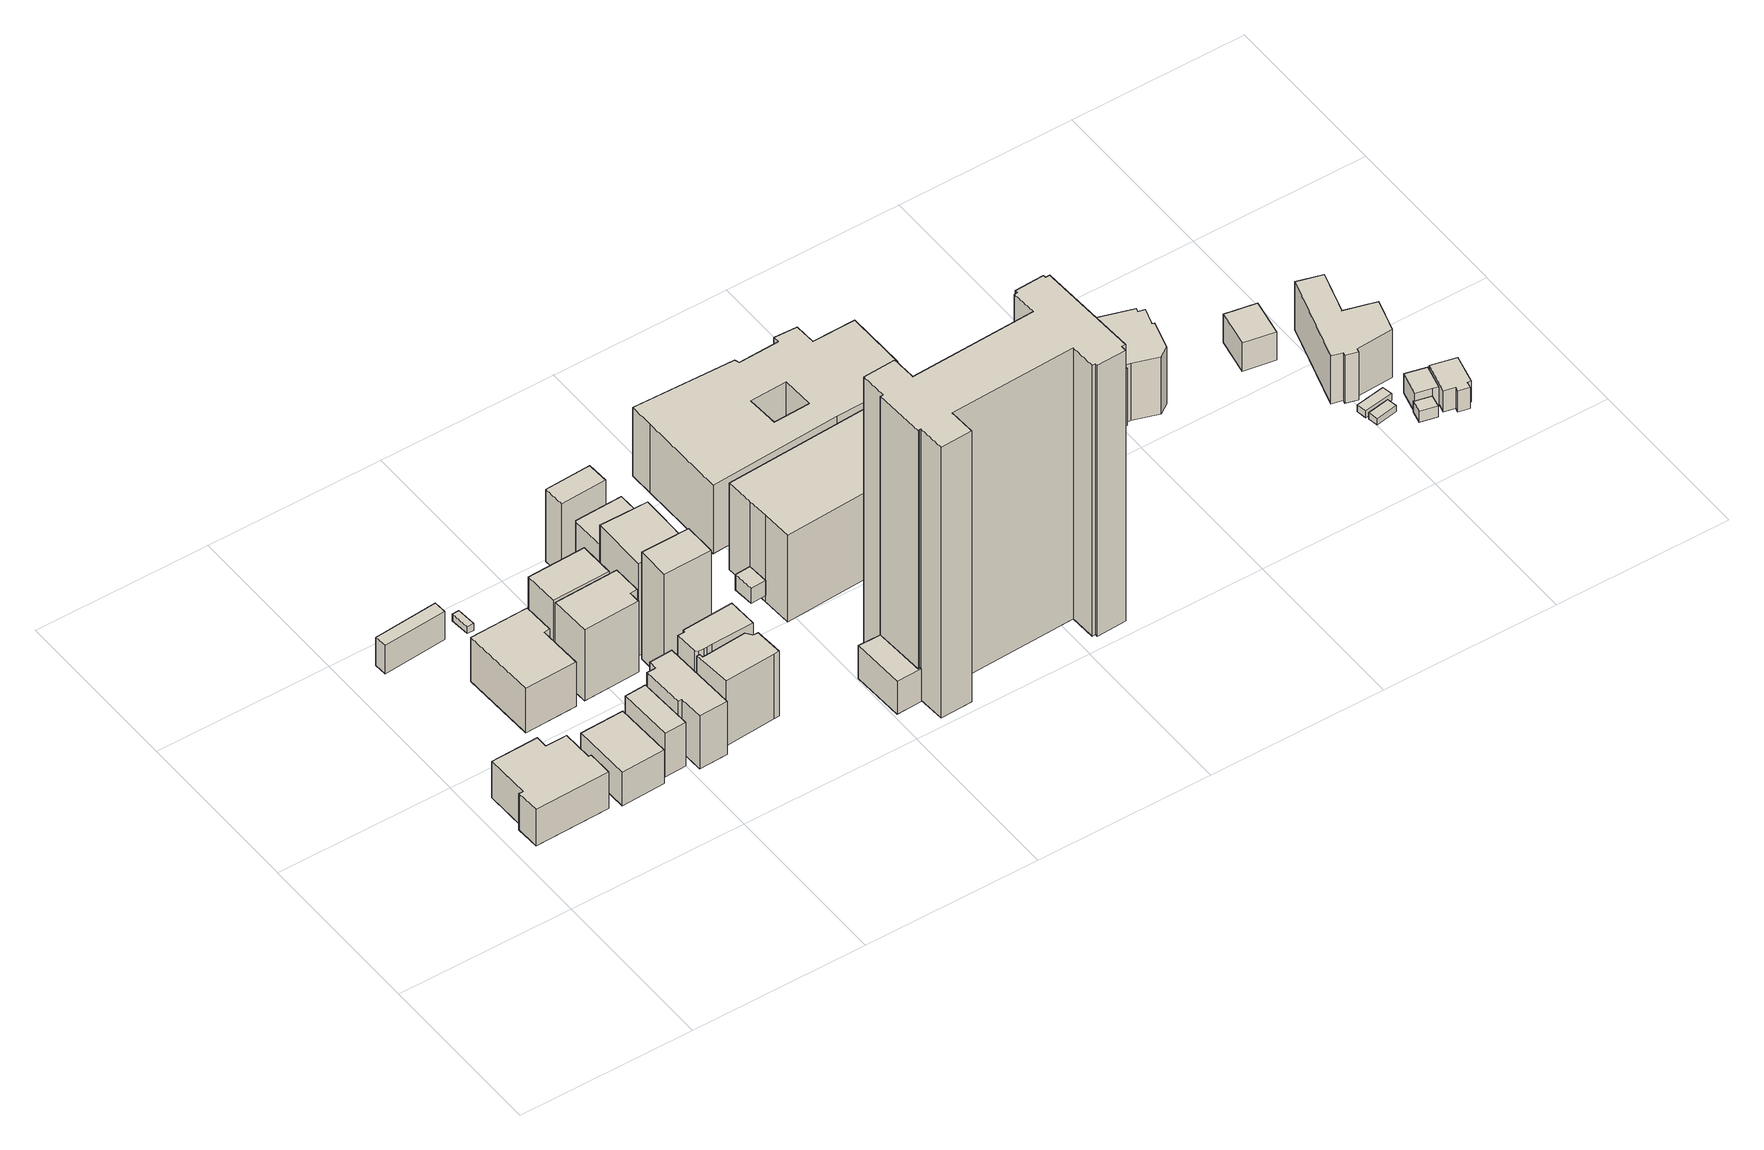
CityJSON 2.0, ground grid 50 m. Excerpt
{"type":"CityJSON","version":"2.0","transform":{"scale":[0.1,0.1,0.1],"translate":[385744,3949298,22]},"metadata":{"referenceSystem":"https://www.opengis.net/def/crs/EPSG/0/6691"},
"CityObjects":{
"building1":{"type":"Building","attributes":{"延べ面積換算係数":"1.00","大字・町コード":"35","13+区市町村コード+大字・町コード+町・丁目コード":"13101035000","地区計画":"紀尾井町地区","class":"3002","usage":"412","measuredHeight":21.4,"storeysAboveGround":5,"storeysBelowGround":0,"RiverFloodingRiskAttribute.description":"10","RiverFloodingRiskAttribute.rank":"1","RiverFloodingRiskAttribute.depth":0.15,"RiverFloodingRiskAttribute.adminType":"2","RiverFloodingRiskAttribute.scale":"2","BuildingDetailAttribute.buildingRoofEdgeArea":300.57,"BuildingDetailAttribute.fireproofStructureType":"1001","BuildingDetailAttribute.urbanPlanType":"21","BuildingDetailAttribute.areaClassificationType":"22","BuildingDetailAttribute.districtsAndZonesType":"6","BuildingDetailAttribute.landUseType":"211","BuildingDetailAttribute.detailedUsage":"1320","BuildingDetailAttribute.specifiedBuildingCoverageRate":60,"BuildingDetailAttribute.specifiedFloorAreaRate":400,"BuildingDetailAttribute.surveyYear":2021,"BuildingIDAttribute.prefecture":"13","BuildingIDAttribute.city":"13101"},"address":[{"country":"日本","locality":"東京都千代田区紀尾井町"}],"geometry":[{"type":"Solid","lod":"1","boundaries":[[[[0,1,2,3,4,5,6,7,8,9]],[[8,10,11,9]],[[7,12,10,8]],[[6,13,12,7]],[[5,14,13,6]],[[4,15,14,5]],[[3,16,15,4]],[[2,17,16,3]],[[1,18,17,2]],[[0,19,18,1]],[[9,11,19,0]],[[10,12,13,14,15,16,17,18,19,11]]]]}]},
"building2":{"type":"Building","attributes":{"延べ面積換算係数":"1.00","大字・町コード":"35","13+区市町村コード+大字・町コード+町・丁目コード":"13101035000","地区計画":"紀尾井町地区","class":"3002","usage":"401","measuredHeight":15.4,"storeysAboveGround":3,"storeysBelowGround":0,"RiverFloodingRiskAttribute.description":"10","RiverFloodingRiskAttribute.rank":"1","RiverFloodingRiskAttribute.depth":0.04,"RiverFloodingRiskAttribute.adminType":"2","RiverFloodingRiskAttribute.scale":"2","BuildingDetailAttribute.buildingRoofEdgeArea":207.05,"BuildingDetailAttribute.fireproofStructureType":"1001","BuildingDetailAttribute.urbanPlanType":"21","BuildingDetailAttribute.areaClassificationType":"22","BuildingDetailAttribute.districtsAndZonesType":"6","BuildingDetailAttribute.landUseType":"212","BuildingDetailAttribute.detailedUsage":"1210","BuildingDetailAttribute.specifiedBuildingCoverageRate":60,"BuildingDetailAttribute.specifiedFloorAreaRate":400,"BuildingDetailAttribute.surveyYear":2021,"BuildingIDAttribute.prefecture":"13","BuildingIDAttribute.city":"13101"},"address":[{"country":"日本","locality":"東京都千代田区紀尾井町"}],"geometry":[{"type":"Solid","lod":"1","boundaries":[[[[20,21,22,23]],[[22,24,25,23]],[[21,26,24,22]],[[20,27,26,21]],[[23,25,27,20]],[[24,26,27,25]]]]}]},
"building3":{"type":"Building","attributes":{"延べ面積換算係数":"1.00","大字・町コード":"35","13+区市町村コード+大字・町コード+町・丁目コード":"13101035000","地区計画":"紀尾井町地区","class":"3003","usage":"422","measuredHeight":13,"storeysAboveGround":5,"storeysBelowGround":0,"RiverFloodingRiskAttribute.description":"10","RiverFloodingRiskAttribute.rank":"1","RiverFloodingRiskAttribute.depth":0.07,"RiverFloodingRiskAttribute.adminType":"2","RiverFloodingRiskAttribute.scale":"2","BuildingDetailAttribute.buildingRoofEdgeArea":558.09,"BuildingDetailAttribute.fireproofStructureType":"1001","BuildingDetailAttribute.urbanPlanType":"21","BuildingDetailAttribute.areaClassificationType":"22","BuildingDetailAttribute.districtsAndZonesType":"6","BuildingDetailAttribute.landUseType":"214","BuildingDetailAttribute.detailedUsage":"1121","BuildingDetailAttribute.specifiedBuildingCoverageRate":60,"BuildingDetailAttribute.specifiedFloorAreaRate":400,"BuildingDetailAttribute.surveyYear":2021,"BuildingIDAttribute.prefecture":"13","BuildingIDAttribute.city":"13101"},"address":[{"country":"日本","locality":"東京都千代田区紀尾井町"}],"geometry":[{"type":"Solid","lod":"1","boundaries":[[[[28,29,30,31]],[[30,32,33,31]],[[29,34,32,30]],[[28,35,34,29]],[[31,33,35,28]],[[32,34,35,33]]]]}]},
"building4":{"type":"Building","attributes":{"延べ面積換算係数":"1.00","大字・町コード":"35","13+区市町村コード+大字・町コード+町・丁目コード":"13101035000","地区計画":"紀尾井町地区","class":"3002","usage":"401","measuredHeight":21.9,"storeysAboveGround":4,"storeysBelowGround":0,"RiverFloodingRiskAttribute.description":"10","RiverFloodingRiskAttribute.rank":"1","RiverFloodingRiskAttribute.depth":0.07,"RiverFloodingRiskAttribute.adminType":"2","RiverFloodingRiskAttribute.scale":"2","BuildingDetailAttribute.buildingRoofEdgeArea":338.16,"BuildingDetailAttribute.fireproofStructureType":"1001","BuildingDetailAttribute.urbanPlanType":"21","BuildingDetailAttribute.areaClassificationType":"22","BuildingDetailAttribute.districtsAndZonesType":"6","BuildingDetailAttribute.landUseType":"212","BuildingDetailAttribute.detailedUsage":"1210","BuildingDetailAttribute.specifiedBuildingCoverageRate":60,"BuildingDetailAttribute.specifiedFloorAreaRate":400,"BuildingDetailAttribute.surveyYear":2021,"BuildingIDAttribute.prefecture":"13","BuildingIDAttribute.city":"13101"},"address":[{"country":"日本","locality":"東京都千代田区紀尾井町"}],"geometry":[{"type":"Solid","lod":"1","boundaries":[[[[36,37,38,39,40,41]],[[40,42,43,41]],[[39,44,42,40]],[[38,45,44,39]],[[37,46,45,38]],[[36,47,46,37]],[[41,43,47,36]],[[42,44,45,46,47,43]]]]}]},
"building5":{"type":"Building","attributes":{"延べ面積換算係数":"1.00","大字・町コード":"35","13+区市町村コード+大字・町コード+町・丁目コード":"13101035000","地区計画":"紀尾井町地区","class":"3002","usage":"413","measuredHeight":18.5,"storeysAboveGround":4,"storeysBelowGround":0,"RiverFloodingRiskAttribute.description":"10","RiverFloodingRiskAttribute.rank":"1","RiverFloodingRiskAttribute.depth":0.04,"RiverFloodingRiskAttribute.adminType":"2","RiverFloodingRiskAttribute.scale":"2","BuildingDetailAttribute.buildingRoofEdgeArea":97.95,"BuildingDetailAttribute.fireproofStructureType":"1001","BuildingDetailAttribute.urbanPlanType":"21","BuildingDetailAttribute.areaClassificationType":"22","BuildingDetailAttribute.districtsAndZonesType":"6","BuildingDetailAttribute.landUseType":"211","BuildingDetailAttribute.detailedUsage":"1230","BuildingDetailAttribute.specifiedBuildingCoverageRate":60,"BuildingDetailAttribute.specifiedFloorAreaRate":400,"BuildingDetailAttribute.surveyYear":2021,"BuildingIDAttribute.prefecture":"13","BuildingIDAttribute.city":"13101"},"address":[{"country":"日本","locality":"東京都千代田区紀尾井町"}],"geometry":[{"type":"Solid","lod":"1","boundaries":[[[[48,49,50,51]],[[50,52,53,51]],[[49,54,52,50]],[[48,55,54,49]],[[51,53,55,48]],[[52,54,55,53]]]]}]},
"building6":{"type":"Building","attributes":{"地区計画":"紀尾井町地区","class":"3003","usage":"461","measuredHeight":2.4,"storeysAboveGround":9999,"storeysBelowGround":9999,"RiverFloodingRiskAttribute.description":"10","RiverFloodingRiskAttribute.rank":"1","RiverFloodingRiskAttribute.depth":0.09,"RiverFloodingRiskAttribute.adminType":"2","RiverFloodingRiskAttribute.scale":"2","BuildingDetailAttribute.buildingRoofEdgeArea":-9999,"BuildingDetailAttribute.fireproofStructureType":"1011","BuildingDetailAttribute.urbanPlanType":"21","BuildingDetailAttribute.areaClassificationType":"22","BuildingDetailAttribute.districtsAndZonesType":"6","BuildingDetailAttribute.landUseType":"214","BuildingDetailAttribute.detailedUsage":"0","BuildingDetailAttribute.specifiedBuildingCoverageRate":60,"BuildingDetailAttribute.specifiedFloorAreaRate":400,"BuildingDetailAttribute.surveyYear":"0001","BuildingIDAttribute.prefecture":"13","BuildingIDAttribute.city":"13101"},"geometry":[{"type":"Solid","lod":"1","boundaries":[[[[56,57,58,59]],[[58,60,61,59]],[[57,62,60,58]],[[56,63,62,57]],[[59,61,63,56]],[[60,62,63,61]]]]}]},
"building7":{"type":"Building","attributes":{"延べ面積換算係数":"1.00","大字・町コード":"35","13+区市町村コード+大字・町コード+町・丁目コード":"13101035000","地区計画":"紀尾井町地区","class":"3002","usage":"401","measuredHeight":24.9,"storeysAboveGround":5,"storeysBelowGround":0,"RiverFloodingRiskAttribute.description":"10","RiverFloodingRiskAttribute.rank":"1","RiverFloodingRiskAttribute.depth":0.04,"RiverFloodingRiskAttribute.adminType":"2","RiverFloodingRiskAttribute.scale":"2","BuildingDetailAttribute.buildingRoofEdgeArea":186.68,"BuildingDetailAttribute.fireproofStructureType":"1001","BuildingDetailAttribute.urbanPlanType":"21","BuildingDetailAttribute.areaClassificationType":"22","BuildingDetailAttribute.districtsAndZonesType":"10","BuildingDetailAttribute.landUseType":"212","BuildingDetailAttribute.detailedUsage":"1210","BuildingDetailAttribute.specifiedBuildingCoverageRate":80,"BuildingDetailAttribute.specifiedFloorAreaRate":600,"BuildingDetailAttribute.surveyYear":2021,"BuildingIDAttribute.prefecture":"13","BuildingIDAttribute.city":"13101"},"address":[{"country":"日本","locality":"東京都千代田区紀尾井町"}],"geometry":[{"type":"Solid","lod":"1","boundaries":[[[[64,65,66,67,68,69,70,71]],[[70,72,73,71]],[[69,74,72,70]],[[68,75,74,69]],[[67,76,75,68]],[[66,77,76,67]],[[65,78,77,66]],[[64,79,78,65]],[[71,73,79,64]],[[72,74,75,76,77,78,79,73]]]]}]},
"building8":{"type":"Building","attributes":{"延べ面積換算係数":"1.00","大字・町コード":"35","13+区市町村コード+大字・町コード+町・丁目コード":"13101035000","地区計画":"紀尾井町地区","class":"3002","usage":"401","measuredHeight":32.1,"storeysAboveGround":6,"storeysBelowGround":0,"RiverFloodingRiskAttribute.description":"10","RiverFloodingRiskAttribute.rank":"1","RiverFloodingRiskAttribute.depth":0.03,"RiverFloodingRiskAttribute.adminType":"2","RiverFloodingRiskAttribute.scale":"2","BuildingDetailAttribute.buildingRoofEdgeArea":204.7,"BuildingDetailAttribute.fireproofStructureType":"1001","BuildingDetailAttribute.urbanPlanType":"21","BuildingDetailAttribute.areaClassificationType":"22","BuildingDetailAttribute.districtsAndZonesType":"10","BuildingDetailAttribute.landUseType":"212","BuildingDetailAttribute.detailedUsage":"1210","BuildingDetailAttribute.specifiedBuildingCoverageRate":80,"BuildingDetailAttribute.specifiedFloorAreaRate":600,"BuildingDetailAttribute.surveyYear":2021,"BuildingIDAttribute.prefecture":"13","BuildingIDAttribute.city":"13101"},"address":[{"country":"日本","locality":"東京都千代田区紀尾井町"}],"geometry":[{"type":"Solid","lod":"1","boundaries":[[[[80,81,82,83,84,85]],[[84,86,87,85]],[[83,88,86,84]],[[82,89,88,83]],[[81,90,89,82]],[[80,91,90,81]],[[85,87,91,80]],[[86,88,89,90,91,87]]]]}]},
"building9":{"type":"Building","attributes":{"延べ面積換算係数":"1.00","大字・町コード":"35","13+区市町村コード+大字・町コード+町・丁目コード":"13101035000","地区計画":"紀尾井町地区","class":"3002","usage":"401","measuredHeight":26.5,"storeysAboveGround":6,"storeysBelowGround":0,"RiverFloodingRiskAttribute.description":"10","RiverFloodingRiskAttribute.rank":"1","RiverFloodingRiskAttribute.depth":0.03,"RiverFloodingRiskAttribute.adminType":"2","RiverFloodingRiskAttribute.scale":"2","BuildingDetailAttribute.buildingRoofEdgeArea":163.9,"BuildingDetailAttribute.fireproofStructureType":"1001","BuildingDetailAttribute.urbanPlanType":"21","BuildingDetailAttribute.areaClassificationType":"22","BuildingDetailAttribute.districtsAndZonesType":"10","BuildingDetailAttribute.landUseType":"212","BuildingDetailAttribute.detailedUsage":"1210","BuildingDetailAttribute.specifiedBuildingCoverageRate":80,"BuildingDetailAttribute.specifiedFloorAreaRate":600,"BuildingDetailAttribute.surveyYear":2021,"BuildingIDAttribute.prefecture":"13","BuildingIDAttribute.city":"13101"},"address":[{"country":"日本","locality":"東京都千代田区紀尾井町"}],"geometry":[{"type":"Solid","lod":"1","boundaries":[[[[92,93,94,95]],[[94,96,97,95]],[[93,98,96,94]],[[92,99,98,93]],[[95,97,99,92]],[[96,98,99,97]]]]}]},
"building10":{"type":"Building","attributes":{"延べ面積換算係数":"1.00","大字・町コード":"35","13+区市町村コード+大字・町コード+町・丁目コード":"13101035000","地区計画":"紀尾井町地区","class":"3002","usage":"401","measuredHeight":32.3,"storeysAboveGround":7,"storeysBelowGround":1,"RiverFloodingRiskAttribute.description":"10","RiverFloodingRiskAttribute.rank":"1","RiverFloodingRiskAttribute.depth":0.07,"RiverFloodingRiskAttribute.adminType":"2","RiverFloodingRiskAttribute.scale":"2","BuildingDetailAttribute.buildingRoofEdgeArea":158.15,"BuildingDetailAttribute.fireproofStructureType":"1001","BuildingDetailAttribute.urbanPlanType":"21","BuildingDetailAttribute.areaClassificationType":"22","BuildingDetailAttribute.districtsAndZonesType":"10","BuildingDetailAttribute.landUseType":"212","BuildingDetailAttribute.detailedUsage":"1210","BuildingDetailAttribute.specifiedBuildingCoverageRate":80,"BuildingDetailAttribute.specifiedFloorAreaRate":600,"BuildingDetailAttribute.surveyYear":2021,"BuildingIDAttribute.prefecture":"13","BuildingIDAttribute.city":"13101"},"address":[{"country":"日本","locality":"東京都千代田区紀尾井町"}],"geometry":[{"type":"Solid","lod":"1","boundaries":[[[[100,101,102,103,104,105,106,107,108]],[[107,109,110,108]],[[106,111,109,107]],[[105,112,111,106]],[[104,113,112,105]],[[103,114,113,104]],[[102,115,114,103]],[[101,116,115,102]],[[100,117,116,101]],[[108,110,117,100]],[[109,111,112,113,114,115,116,117,110]]]]}]},
"building11":{"type":"Building","attributes":{"延べ面積換算係数":"1.00","大字・町コード":"35","13+区市町村コード+大字・町コード+町・丁目コード":"13101035000","地区計画":"紀尾井町地区","class":"3002","usage":"401","measuredHeight":32.2,"storeysAboveGround":7,"storeysBelowGround":1,"RiverFloodingRiskAttribute.description":"10","RiverFloodingRiskAttribute.rank":"1","RiverFloodingRiskAttribute.depth":0.07,"RiverFloodingRiskAttribute.adminType":"2","RiverFloodingRiskAttribute.scale":"2","BuildingDetailAttribute.buildingRoofEdgeArea":135.68,"BuildingDetailAttribute.fireproofStructureType":"1001","BuildingDetailAttribute.urbanPlanType":"21","BuildingDetailAttribute.areaClassificationType":"22","BuildingDetailAttribute.districtsAndZonesType":"10","BuildingDetailAttribute.landUseType":"212","BuildingDetailAttribute.detailedUsage":"1210","BuildingDetailAttribute.specifiedBuildingCoverageRate":80,"BuildingDetailAttribute.specifiedFloorAreaRate":600,"BuildingDetailAttribute.surveyYear":2021,"BuildingIDAttribute.prefecture":"13","BuildingIDAttribute.city":"13101"},"address":[{"country":"日本","locality":"東京都千代田区紀尾井町"}],"geometry":[{"type":"Solid","lod":"1","boundaries":[[[[118,119,120,121,122,123,124,125,126,127]],[[126,128,129,127]],[[125,130,128,126]],[[124,131,130,125]],[[123,132,131,124]],[[122,133,132,123]],[[121,134,133,122]],[[120,135,134,121]],[[119,136,135,120]],[[118,137,136,119]],[[127,129,137,118]],[[128,130,131,132,133,134,135,136,137,129]]]]}]},
"building12":{"type":"Building","attributes":{"延べ面積換算係数":"1.00","大字・町コード":"35","13+区市町村コード+大字・町コード+町・丁目コード":"13101035000","地区計画":"紀尾井町地区","class":"3002","usage":"401","measuredHeight":38.6,"storeysAboveGround":12,"storeysBelowGround":0,"RiverFloodingRiskAttribute.description":"10","RiverFloodingRiskAttribute.rank":"1","RiverFloodingRiskAttribute.depth":0.07,"RiverFloodingRiskAttribute.adminType":"2","RiverFloodingRiskAttribute.scale":"2","BuildingDetailAttribute.buildingRoofEdgeArea":126.57,"BuildingDetailAttribute.fireproofStructureType":"1001","BuildingDetailAttribute.urbanPlanType":"21","BuildingDetailAttribute.areaClassificationType":"22","BuildingDetailAttribute.districtsAndZonesType":"10","BuildingDetailAttribute.landUseType":"212","BuildingDetailAttribute.detailedUsage":"1210","BuildingDetailAttribute.specifiedBuildingCoverageRate":80,"BuildingDetailAttribute.specifiedFloorAreaRate":600,"BuildingDetailAttribute.surveyYear":2021,"BuildingIDAttribute.prefecture":"13","BuildingIDAttribute.city":"13101"},"address":[{"country":"日本","locality":"東京都千代田区紀尾井町"}],"geometry":[{"type":"Solid","lod":"1","boundaries":[[[[138,139,140,141]],[[140,142,143,141]],[[139,144,142,140]],[[138,145,144,139]],[[141,143,145,138]],[[142,144,145,143]]]]}]},
"building13":{"type":"Building","attributes":{"延べ面積換算係数":"1.00","大字・町コード":"35","13+区市町村コード+大字・町コード+町・丁目コード":"13101035000","地区計画":"紀尾井町地区","class":"3002","usage":"401","measuredHeight":36.9,"storeysAboveGround":7,"storeysBelowGround":0,"RiverFloodingRiskAttribute.description":"10","RiverFloodingRiskAttribute.rank":"1","RiverFloodingRiskAttribute.depth":0.19,"RiverFloodingRiskAttribute.adminType":"2","RiverFloodingRiskAttribute.scale":"2","BuildingDetailAttribute.buildingRoofEdgeArea":219.58,"BuildingDetailAttribute.fireproofStructureType":"1001","BuildingDetailAttribute.urbanPlanType":"21","BuildingDetailAttribute.areaClassificationType":"22","BuildingDetailAttribute.districtsAndZonesType":"10","BuildingDetailAttribute.landUseType":"212","BuildingDetailAttribute.detailedUsage":"1210","BuildingDetailAttribute.specifiedBuildingCoverageRate":80,"BuildingDetailAttribute.specifiedFloorAreaRate":600,"BuildingDetailAttribute.surveyYear":2021,"BuildingIDAttribute.prefecture":"13","BuildingIDAttribute.city":"13101"},"address":[{"country":"日本","locality":"東京都千代田区紀尾井町"}],"geometry":[{"type":"Solid","lod":"1","boundaries":[[[[146,147,148,149]],[[148,150,151,149]],[[147,152,150,148]],[[146,153,152,147]],[[149,151,153,146]],[[150,152,153,151]]]]}]},
"building14":{"type":"Building","attributes":{"延べ面積換算係数":"1.00","大字・町コード":"35","13+区市町村コード+大字・町コード+町・丁目コード":"13101035000","地区計画":"紀尾井町地区","class":"3002","usage":"401","measuredHeight":32.5,"storeysAboveGround":8,"storeysBelowGround":0,"RiverFloodingRiskAttribute.description":"10","RiverFloodingRiskAttribute.rank":"1","RiverFloodingRiskAttribute.depth":0.03,"RiverFloodingRiskAttribute.adminType":"2","RiverFloodingRiskAttribute.scale":"2","BuildingDetailAttribute.buildingRoofEdgeArea":145.1,"BuildingDetailAttribute.fireproofStructureType":"1001","BuildingDetailAttribute.urbanPlanType":"21","BuildingDetailAttribute.areaClassificationType":"22","BuildingDetailAttribute.districtsAndZonesType":"10","BuildingDetailAttribute.landUseType":"212","BuildingDetailAttribute.detailedUsage":"1210","BuildingDetailAttribute.specifiedBuildingCoverageRate":80,"BuildingDetailAttribute.specifiedFloorAreaRate":600,"BuildingDetailAttribute.surveyYear":2021,"BuildingIDAttribute.prefecture":"13","BuildingIDAttribute.city":"13101"},"address":[{"country":"日本","locality":"東京都千代田区紀尾井町"}],"geometry":[{"type":"Solid","lod":"1","boundaries":[[[[154,155,156,157,158]],[[157,159,160,158]],[[156,161,159,157]],[[155,162,161,156]],[[154,163,162,155]],[[158,160,163,154]],[[159,161,162,163,160]]]]}]},
"building15":{"type":"Building","attributes":{"延べ面積換算係数":"1.00","大字・町コード":"35","13+区市町村コード+大字・町コード+町・丁目コード":"13101035000","地区計画":"紀尾井町地区","class":"3002","usage":"401","measuredHeight":32.2,"storeysAboveGround":7,"storeysBelowGround":0,"RiverFloodingRiskAttribute.description":"10","RiverFloodingRiskAttribute.rank":"1","RiverFloodingRiskAttribute.depth":0.06,"RiverFloodingRiskAttribute.adminType":"2","RiverFloodingRiskAttribute.scale":"2","BuildingDetailAttribute.buildingRoofEdgeArea":81.19,"BuildingDetailAttribute.fireproofStructureType":"1001","BuildingDetailAttribute.urbanPlanType":"21","BuildingDetailAttribute.areaClassificationType":"22","BuildingDetailAttribute.districtsAndZonesType":"10","BuildingDetailAttribute.landUseType":"212","BuildingDetailAttribute.detailedUsage":"1210","BuildingDetailAttribute.specifiedBuildingCoverageRate":80,"BuildingDetailAttribute.specifiedFloorAreaRate":600,"BuildingDetailAttribute.surveyYear":2021,"BuildingIDAttribute.prefecture":"13","BuildingIDAttribute.city":"13101"},"address":[{"country":"日本","locality":"東京都千代田区紀尾井町"}],"geometry":[{"type":"Solid","lod":"1","boundaries":[[[[164,165,166,167]],[[166,168,169,167]],[[165,170,168,166]],[[164,171,170,165]],[[167,169,171,164]],[[168,170,171,169]]]]}]},
"building16":{"type":"Building","attributes":{"class":"3003","usage":"461","measuredHeight":89.1,"storeysAboveGround":9999,"storeysBelowGround":9999,"RiverFloodingRiskAttribute.description":"10","RiverFloodingRiskAttribute.rank":"2","RiverFloodingRiskAttribute.depth":2.68,"RiverFloodingRiskAttribute.adminType":"2","RiverFloodingRiskAttribute.scale":"2","BuildingDetailAttribute.buildingRoofEdgeArea":-9999,"BuildingDetailAttribute.fireproofStructureType":"1011","BuildingDetailAttribute.urbanPlanType":"21","BuildingDetailAttribute.areaClassificationType":"22","BuildingDetailAttribute.districtsAndZonesType":"10","BuildingDetailAttribute.landUseType":"212","BuildingDetailAttribute.detailedUsage":"0","BuildingDetailAttribute.specifiedBuildingCoverageRate":80,"BuildingDetailAttribute.specifiedFloorAreaRate":600,"BuildingDetailAttribute.surveyYear":"0001","BuildingIDAttribute.prefecture":"13","BuildingIDAttribute.city":"13101"},"geometry":[{"type":"Solid","lod":"1","boundaries":[[[[172,173,174,175,176,177]],[[176,178,179,177]],[[175,180,178,176]],[[174,181,180,175]],[[173,182,181,174]],[[172,183,182,173]],[[177,179,183,172]],[[178,180,181,182,183,179]]]]}]},
"building17":{"type":"Building","attributes":{"class":"3003","usage":"461","measuredHeight":5.2,"storeysAboveGround":9999,"storeysBelowGround":9999,"RiverFloodingRiskAttribute.description":"10","RiverFloodingRiskAttribute.rank":"1","RiverFloodingRiskAttribute.depth":0.18,"RiverFloodingRiskAttribute.adminType":"2","RiverFloodingRiskAttribute.scale":"2","BuildingDetailAttribute.buildingRoofEdgeArea":-9999,"BuildingDetailAttribute.fireproofStructureType":"1011","BuildingDetailAttribute.urbanPlanType":"21","BuildingDetailAttribute.areaClassificationType":"22","BuildingDetailAttribute.districtsAndZonesType":"10","BuildingDetailAttribute.landUseType":"212","BuildingDetailAttribute.detailedUsage":"0","BuildingDetailAttribute.specifiedBuildingCoverageRate":80,"BuildingDetailAttribute.specifiedFloorAreaRate":600,"BuildingDetailAttribute.surveyYear":"0001","BuildingIDAttribute.prefecture":"13","BuildingIDAttribute.city":"13101"},"geometry":[{"type":"Solid","lod":"1","boundaries":[[[[184,185,186,187]],[[186,188,189,187]],[[185,190,188,186]],[[184,191,190,185]],[[187,189,191,184]],[[188,190,191,189]]]]}]},
"building18":{"type":"Building","attributes":{"延べ面積換算係数":"1.00","大字・町コード":"53","町・丁目コード":"2","13+区市町村コード+大字・町コード+町・丁目コード":"13101053002","class":"3002","usage":"401","measuredHeight":39.6,"storeysAboveGround":7,"storeysBelowGround":3,"RiverFloodingRiskAttribute.description":"10","RiverFloodingRiskAttribute.rank":"1","RiverFloodingRiskAttribute.depth":0.05,"RiverFloodingRiskAttribute.adminType":"2","RiverFloodingRiskAttribute.scale":"2","BuildingDetailAttribute.buildingRoofEdgeArea":1044.06,"BuildingDetailAttribute.fireproofStructureType":"1001","BuildingDetailAttribute.urbanPlanType":"21","BuildingDetailAttribute.areaClassificationType":"22","BuildingDetailAttribute.districtsAndZonesType":"10","BuildingDetailAttribute.landUseType":"212","BuildingDetailAttribute.detailedUsage":"1210","BuildingDetailAttribute.specifiedBuildingCoverageRate":80,"BuildingDetailAttribute.specifiedFloorAreaRate":600,"BuildingDetailAttribute.surveyYear":2021,"BuildingIDAttribute.prefecture":"13","BuildingIDAttribute.city":"13101"},"address":[{"country":"日本","locality":"東京都千代田区平河町二丁目"}],"geometry":[{"type":"Solid","lod":"1","boundaries":[[[[192,193,194,195,196,197,198,199,200,201]],[[200,202,203,201]],[[199,204,202,200]],[[198,205,204,199]],[[197,206,205,198]],[[196,207,206,197]],[[195,208,207,196]],[[194,209,208,195]],[[193,210,209,194]],[[192,211,210,193]],[[201,203,211,192]],[[202,204,205,206,207,208,209,210,211,203]]]]}]},
"building19":{"type":"Building","attributes":{"延べ面積換算係数":"0.40","大字・町コード":"53","町・丁目コード":"2","13+区市町村コード+大字・町コード+町・丁目コード":"13101053002","class":"3002","usage":"401","measuredHeight":90.5,"storeysAboveGround":22,"storeysBelowGround":2,"RiverFloodingRiskAttribute.description":"10","RiverFloodingRiskAttribute.rank":"1","RiverFloodingRiskAttribute.depth":0.04,"RiverFloodingRiskAttribute.adminType":"2","RiverFloodingRiskAttribute.scale":"2","BuildingDetailAttribute.buildingRoofEdgeArea":1695.21,"BuildingDetailAttribute.fireproofStructureType":"1001","BuildingDetailAttribute.urbanPlanType":"21","BuildingDetailAttribute.areaClassificationType":"22","BuildingDetailAttribute.districtsAndZonesType":"6","BuildingDetailAttribute.landUseType":"212","BuildingDetailAttribute.detailedUsage":"1210","BuildingDetailAttribute.specifiedBuildingCoverageRate":60,"BuildingDetailAttribute.specifiedFloorAreaRate":400,"BuildingDetailAttribute.surveyYear":2021,"BuildingIDAttribute.prefecture":"13","BuildingIDAttribute.city":"13101"},"address":[{"country":"日本","locality":"東京都千代田区平河町二丁目"}],"geometry":[{"type":"Solid","lod":"1","boundaries":[[[[176,175,212,213,214,215,216,217,218,219,220,221,222,223,224,225,226,227,228,229,230,231,232,233,177]],[[233,234,235,177]],[[232,236,234,233]],[[231,237,236,232]],[[230,238,237,231]],[[229,239,238,230]],[[228,240,239,229]],[[227,241,240,228]],[[226,242,241,227]],[[225,243,242,226]],[[224,244,243,225]],[[223,245,244,224]],[[222,246,245,223]],[[221,247,246,222]],[[220,248,247,221]],[[219,249,248,220]],[[218,250,249,219]],[[217,251,250,218]],[[216,252,251,217]],[[215,253,252,216]],[[214,254,253,215]],[[213,255,254,214]],[[212,256,255,213]],[[175,257,256,212]],[[176,258,257,175]],[[177,235,258,176]],[[234,236,237,238,239,240,241,242,243,244,245,246,247,248,249,250,251,252,253,254,255,256,257,258,235]]]]}]},
"building20":{"type":"Building","attributes":{"延べ面積換算係数":"0.80","大字・町コード":"53","町・丁目コード":"2","13+区市町村コード+大字・町コード+町・丁目コード":"13101053002","class":"3002","usage":"403","measuredHeight":69.3,"storeysAboveGround":15,"storeysBelowGround":3,"RiverFloodingRiskAttribute.description":"10","RiverFloodingRiskAttribute.rank":"1","RiverFloodingRiskAttribute.depth":0.17,"RiverFloodingRiskAttribute.adminType":"2","RiverFloodingRiskAttribute.scale":"2","BuildingDetailAttribute.buildingRoofEdgeArea":1362.72,"BuildingDetailAttribute.fireproofStructureType":"1001","BuildingDetailAttribute.urbanPlanType":"21","BuildingDetailAttribute.areaClassificationType":"22","BuildingDetailAttribute.districtsAndZonesType":"6","BuildingDetailAttribute.landUseType":"212","BuildingDetailAttribute.detailedUsage":"1241","BuildingDetailAttribute.specifiedBuildingCoverageRate":60,"BuildingDetailAttribute.specifiedFloorAreaRate":400,"BuildingDetailAttribute.surveyYear":2021,"BuildingIDAttribute.prefecture":"13","BuildingIDAttribute.city":"13101"},"address":[{"country":"日本","locality":"東京都千代田区平河町二丁目"}],"geometry":[{"type":"Solid","lod":"1","boundaries":[[[[259,260,261,262,263,264,265,266,267,268,269,270,271,272,273],[274,275,276,277]],[[272,278,279,273]],[[271,280,278,272]],[[270,281,280,271]],[[269,282,281,270]],[[268,283,282,269]],[[267,284,283,268]],[[266,285,284,267]],[[265,286,285,266]],[[264,287,286,265]],[[263,288,287,264]],[[262,289,288,263]],[[261,290,289,262]],[[260,291,290,261]],[[259,292,291,260]],[[273,279,292,259]],[[276,293,294,277]],[[275,295,293,276]],[[274,296,295,275]],[[277,294,296,274]],[[278,280,281,282,283,284,285,286,287,288,289,290,291,292,279],[293,295,296,294]]]]}]},
"building21":{"type":"Building","attributes":{"延べ面積換算係数":"1.00","大字・町コード":"53","町・丁目コード":"2","13+区市町村コード+大字・町コード+町・丁目コード":"13101053002","class":"3002","usage":"401","measuredHeight":25,"storeysAboveGround":5,"storeysBelowGround":0,"RiverFloodingRiskAttribute.description":"10","RiverFloodingRiskAttribute.rank":"1","RiverFloodingRiskAttribute.depth":0.25,"RiverFloodingRiskAttribute.adminType":"2","RiverFloodingRiskAttribute.scale":"2","BuildingDetailAttribute.buildingRoofEdgeArea":212.82,"BuildingDetailAttribute.fireproofStructureType":"1001","BuildingDetailAttribute.urbanPlanType":"21","BuildingDetailAttribute.areaClassificationType":"22","BuildingDetailAttribute.districtsAndZonesType":"6","BuildingDetailAttribute.landUseType":"212","BuildingDetailAttribute.detailedUsage":"1210","BuildingDetailAttribute.specifiedBuildingCoverageRate":60,"BuildingDetailAttribute.specifiedFloorAreaRate":400,"BuildingDetailAttribute.surveyYear":2021,"BuildingIDAttribute.prefecture":"13","BuildingIDAttribute.city":"13101"},"address":[{"country":"日本","locality":"東京都千代田区平河町二丁目"}],"geometry":[{"type":"Solid","lod":"1","boundaries":[[[[297,298,299,300]],[[299,301,302,300]],[[298,303,301,299]],[[297,304,303,298]],[[300,302,304,297]],[[301,303,304,302]]]]}]},
"building22":{"type":"Building","attributes":{"延べ面積換算係数":"1.00","大字・町コード":"53","町・丁目コード":"2","13+区市町村コード+大字・町コード+町・丁目コード":"13101053002","class":"3002","usage":"401","measuredHeight":27.3,"storeysAboveGround":6,"storeysBelowGround":1,"RiverFloodingRiskAttribute.description":"10","RiverFloodingRiskAttribute.rank":"1","RiverFloodingRiskAttribute.depth":0.25,"RiverFloodingRiskAttribute.adminType":"2","RiverFloodingRiskAttribute.scale":"2","BuildingDetailAttribute.buildingRoofEdgeArea":192.48,"BuildingDetailAttribute.fireproofStructureType":"1001","BuildingDetailAttribute.urbanPlanType":"21","BuildingDetailAttribute.areaClassificationType":"22","BuildingDetailAttribute.districtsAndZonesType":"6","BuildingDetailAttribute.landUseType":"212","BuildingDetailAttribute.detailedUsage":"1210","BuildingDetailAttribute.specifiedBuildingCoverageRate":60,"BuildingDetailAttribute.specifiedFloorAreaRate":400,"BuildingDetailAttribute.surveyYear":2021,"BuildingIDAttribute.prefecture":"13","BuildingIDAttribute.city":"13101"},"address":[{"country":"日本","locality":"東京都千代田区平河町二丁目"}],"geometry":[{"type":"Solid","lod":"1","boundaries":[[[[305,306,307,308]],[[307,309,310,308]],[[306,311,309,307]],[[305,312,311,306]],[[308,310,312,305]],[[309,311,312,310]]]]}]},
"building23":{"type":"Building","attributes":{"地区計画":"平河町二丁目東部地区","class":"3002","usage":"461","measuredHeight":22.4,"storeysAboveGround":9999,"storeysBelowGround":9999,"RiverFloodingRiskAttribute.description":"10","RiverFloodingRiskAttribute.rank":"1","RiverFloodingRiskAttribute.depth":0.1,"RiverFloodingRiskAttribute.adminType":"2","RiverFloodingRiskAttribute.scale":"2","BuildingDetailAttribute.buildingRoofEdgeArea":-9999,"BuildingDetailAttribute.fireproofStructureType":"1011","BuildingDetailAttribute.urbanPlanType":"21","BuildingDetailAttribute.areaClassificationType":"22","BuildingDetailAttribute.districtsAndZonesType":"6","BuildingDetailAttribute.landUseType":"224","BuildingDetailAttribute.detailedUsage":"0","BuildingDetailAttribute.specifiedBuildingCoverageRate":60,"BuildingDetailAttribute.specifiedFloorAreaRate":400,"BuildingDetailAttribute.surveyYear":"0001","BuildingIDAttribute.prefecture":"13","BuildingIDAttribute.city":"13101"},"geometry":[{"type":"Solid","lod":"1","boundaries":[[[[313,314,315,316,317,318,319,320,321,322,323,324,325,326,327,328]],[[327,329,330,328]],[[326,331,329,327]],[[325,332,331,326]],[[324,333,332,325]],[[323,334,333,324]],[[322,335,334,323]],[[321,336,335,322]],[[320,337,336,321]],[[319,338,337,320]],[[318,339,338,319]],[[317,340,339,318]],[[316,341,340,317]],[[315,342,341,316]],[[314,343,342,315]],[[313,344,343,314]],[[328,330,344,313]],[[329,331,332,333,334,335,336,337,338,339,340,341,342,343,344,330]]]]}]},
"building24":{"type":"Building","attributes":{"延べ面積換算係数":"1.00","大字・町コード":"53","町・丁目コード":"2","13+区市町村コード+大字・町コード+町・丁目コード":"13101053002","地区計画":"平河町二丁目東部地区","class":"3002","usage":"411","measuredHeight":11.4,"storeysAboveGround":3,"storeysBelowGround":0,"RiverFloodingRiskAttribute.description":"10","RiverFloodingRiskAttribute.rank":"1","RiverFloodingRiskAttribute.depth":0.42,"RiverFloodingRiskAttribute.adminType":"2","RiverFloodingRiskAttribute.scale":"2","BuildingDetailAttribute.buildingRoofEdgeArea":96.47,"BuildingDetailAttribute.fireproofStructureType":"1001","BuildingDetailAttribute.urbanPlanType":"21","BuildingDetailAttribute.areaClassificationType":"22","BuildingDetailAttribute.districtsAndZonesType":"6","BuildingDetailAttribute.landUseType":"211","BuildingDetailAttribute.detailedUsage":"1310","BuildingDetailAttribute.specifiedBuildingCoverageRate":60,"BuildingDetailAttribute.specifiedFloorAreaRate":400,"BuildingDetailAttribute.surveyYear":2021,"BuildingIDAttribute.prefecture":"13","BuildingIDAttribute.city":"13101"},"address":[{"country":"日本","locality":"東京都千代田区平河町二丁目"}],"geometry":[{"type":"Solid","lod":"1","boundaries":[[[[345,346,347,348]],[[347,349,350,348]],[[346,351,349,347]],[[345,352,351,346]],[[348,350,352,345]],[[349,351,352,350]]]]}]},
"building25":{"type":"Building","attributes":{"地区計画":"平河町二丁目東部地区","class":"3001","usage":"461","measuredHeight":4.5,"storeysAboveGround":9999,"storeysBelowGround":9999,"RiverFloodingRiskAttribute.description":"10","RiverFloodingRiskAttribute.rank":"1","RiverFloodingRiskAttribute.depth":0.02,"RiverFloodingRiskAttribute.adminType":"2","RiverFloodingRiskAttribute.scale":"2","BuildingDetailAttribute.buildingRoofEdgeArea":-9999,"BuildingDetailAttribute.fireproofStructureType":"1011","BuildingDetailAttribute.urbanPlanType":"21","BuildingDetailAttribute.areaClassificationType":"22","BuildingDetailAttribute.districtsAndZonesType":"6","BuildingDetailAttribute.landUseType":"211","BuildingDetailAttribute.detailedUsage":"0","BuildingDetailAttribute.specifiedBuildingCoverageRate":60,"BuildingDetailAttribute.specifiedFloorAreaRate":400,"BuildingDetailAttribute.surveyYear":"0001","BuildingIDAttribute.prefecture":"13","BuildingIDAttribute.city":"13101"},"geometry":[{"type":"Solid","lod":"1","boundaries":[[[[353,354,355,356]],[[355,357,358,356]],[[354,359,357,355]],[[353,360,359,354]],[[356,358,360,353]],[[357,359,360,358]]]]}]},
"building26":{"type":"Building","attributes":{"地区計画":"平河町二丁目東部地区","class":"3001","usage":"461","measuredHeight":4.2,"storeysAboveGround":9999,"storeysBelowGround":9999,"RiverFloodingRiskAttribute.description":"10","RiverFloodingRiskAttribute.rank":"1","RiverFloodingRiskAttribute.depth":0.02,"RiverFloodingRiskAttribute.adminType":"2","RiverFloodingRiskAttribute.scale":"2","BuildingDetailAttribute.buildingRoofEdgeArea":-9999,"BuildingDetailAttribute.fireproofStructureType":"1011","BuildingDetailAttribute.urbanPlanType":"21","BuildingDetailAttribute.areaClassificationType":"22","BuildingDetailAttribute.districtsAndZonesType":"6","BuildingDetailAttribute.landUseType":"211","BuildingDetailAttribute.detailedUsage":"0","BuildingDetailAttribute.specifiedBuildingCoverageRate":60,"BuildingDetailAttribute.specifiedFloorAreaRate":400,"BuildingDetailAttribute.surveyYear":"0001","BuildingIDAttribute.prefecture":"13","BuildingIDAttribute.city":"13101"},"geometry":[{"type":"Solid","lod":"1","boundaries":[[[[361,362,363,364]],[[363,365,366,364]],[[362,367,365,363]],[[361,368,367,362]],[[364,366,368,361]],[[365,367,368,366]]]]}]},
"building27":{"type":"Building","attributes":{"延べ面積換算係数":"1.00","大字・町コード":"53","町・丁目コード":"2","13+区市町村コード+大字・町コード+町・丁目コード":"13101053002","地区計画":"平河町二丁目東部地区","class":"3001","usage":"411","measuredHeight":5.8,"storeysAboveGround":2,"storeysBelowGround":0,"RiverFloodingRiskAttribute.description":"10","RiverFloodingRiskAttribute.rank":"1","RiverFloodingRiskAttribute.depth":0.04,"RiverFloodingRiskAttribute.adminType":"2","RiverFloodingRiskAttribute.scale":"2","BuildingDetailAttribute.buildingRoofEdgeArea":136.11,"BuildingDetailAttribute.fireproofStructureType":"1003","BuildingDetailAttribute.urbanPlanType":"21","BuildingDetailAttribute.areaClassificationType":"22","BuildingDetailAttribute.districtsAndZonesType":"6","BuildingDetailAttribute.landUseType":"211","BuildingDetailAttribute.detailedUsage":"1310","BuildingDetailAttribute.specifiedBuildingCoverageRate":60,"BuildingDetailAttribute.specifiedFloorAreaRate":400,"BuildingDetailAttribute.surveyYear":2021,"BuildingIDAttribute.prefecture":"13","BuildingIDAttribute.city":"13101"},"address":[{"country":"日本","locality":"東京都千代田区平河町二丁目"}],"geometry":[{"type":"Solid","lod":"1","boundaries":[[[[369,370,371,372,373]],[[372,374,375,373]],[[371,376,374,372]],[[370,377,376,371]],[[369,378,377,370]],[[373,375,378,369]],[[374,376,377,378,375]]]]}]},
"building28":{"type":"Building","attributes":{"延べ面積換算係数":"1.00","大字・町コード":"53","町・丁目コード":"2","13+区市町村コード+大字・町コード+町・丁目コード":"13101053002","地区計画":"平河町二丁目東部地区","class":"3002","usage":"401","measuredHeight":24.4,"storeysAboveGround":5,"storeysBelowGround":0,"RiverFloodingRiskAttribute.description":"10","RiverFloodingRiskAttribute.rank":"1","RiverFloodingRiskAttribute.depth":0.05,"RiverFloodingRiskAttribute.adminType":"2","RiverFloodingRiskAttribute.scale":"2","BuildingDetailAttribute.buildingRoofEdgeArea":308.67,"BuildingDetailAttribute.fireproofStructureType":"1001","BuildingDetailAttribute.urbanPlanType":"21","BuildingDetailAttribute.areaClassificationType":"22","BuildingDetailAttribute.districtsAndZonesType":"6","BuildingDetailAttribute.landUseType":"212","BuildingDetailAttribute.detailedUsage":"1210","BuildingDetailAttribute.specifiedBuildingCoverageRate":60,"BuildingDetailAttribute.specifiedFloorAreaRate":400,"BuildingDetailAttribute.surveyYear":2021,"BuildingIDAttribute.prefecture":"13","BuildingIDAttribute.city":"13101"},"address":[{"country":"日本","locality":"東京都千代田区平河町二丁目"}],"geometry":[{"type":"Solid","lod":"1","boundaries":[[[[379,380,381,382,383,384,385,386,387,388]],[[387,389,390,388]],[[386,391,389,387]],[[385,392,391,386]],[[384,393,392,385]],[[383,394,393,384]],[[382,395,394,383]],[[381,396,395,382]],[[380,397,396,381]],[[379,398,397,380]],[[388,390,398,379]],[[389,391,392,393,394,395,396,397,398,390]]]]}]},
"building29":{"type":"Building","attributes":{"延べ面積換算係数":"1.00","大字・町コード":"53","町・丁目コード":"2","13+区市町村コード+大字・町コード+町・丁目コード":"13101053002","地区計画":"平河町二丁目東部地区","class":"3001","usage":"411","measuredHeight":7.4,"storeysAboveGround":2,"storeysBelowGround":0,"RiverFloodingRiskAttribute.description":"10","RiverFloodingRiskAttribute.rank":"1","RiverFloodingRiskAttribute.depth":0.04,"RiverFloodingRiskAttribute.adminType":"2","RiverFloodingRiskAttribute.scale":"2","BuildingDetailAttribute.buildingRoofEdgeArea":136.11,"BuildingDetailAttribute.fireproofStructureType":"1003","BuildingDetailAttribute.urbanPlanType":"21","BuildingDetailAttribute.areaClassificationType":"22","BuildingDetailAttribute.districtsAndZonesType":"6","BuildingDetailAttribute.landUseType":"211","BuildingDetailAttribute.detailedUsage":"1310","BuildingDetailAttribute.specifiedBuildingCoverageRate":60,"BuildingDetailAttribute.specifiedFloorAreaRate":400,"BuildingDetailAttribute.surveyYear":2021,"BuildingIDAttribute.prefecture":"13","BuildingIDAttribute.city":"13101"},"address":[{"country":"日本","locality":"東京都千代田区平河町二丁目"}],"geometry":[{"type":"Solid","lod":"1","boundaries":[[[[399,400,401,402,403]],[[402,404,405,403]],[[401,406,404,402]],[[400,407,406,401]],[[399,408,407,400]],[[403,405,408,399]],[[404,406,407,408,405]]]]}]},
"building30":{"type":"Building","attributes":{"延べ面積換算係数":"1.00","大字・町コード":"53","町・丁目コード":"2","13+区市町村コード+大字・町コード+町・丁目コード":"13101053002","地区計画":"平河町二丁目東部地区","class":"3001","usage":"411","measuredHeight":8.1,"storeysAboveGround":2,"storeysBelowGround":0,"RiverFloodingRiskAttribute.description":"10","RiverFloodingRiskAttribute.rank":"1","RiverFloodingRiskAttribute.depth":0.04,"RiverFloodingRiskAttribute.adminType":"2","RiverFloodingRiskAttribute.scale":"2","BuildingDetailAttribute.buildingRoofEdgeArea":136.11,"BuildingDetailAttribute.fireproofStructureType":"1003","BuildingDetailAttribute.urbanPlanType":"21","BuildingDetailAttribute.areaClassificationType":"22","BuildingDetailAttribute.districtsAndZonesType":"6","BuildingDetailAttribute.landUseType":"211","BuildingDetailAttribute.detailedUsage":"1310","BuildingDetailAttribute.specifiedBuildingCoverageRate":60,"BuildingDetailAttribute.specifiedFloorAreaRate":400,"BuildingDetailAttribute.surveyYear":2021,"BuildingIDAttribute.prefecture":"13","BuildingIDAttribute.city":"13101"},"address":[{"country":"日本","locality":"東京都千代田区平河町二丁目"}],"geometry":[{"type":"Solid","lod":"1","boundaries":[[[[409,410,411,412,413,414,415,416]],[[415,417,418,416]],[[414,419,417,415]],[[413,420,419,414]],[[412,421,420,413]],[[411,422,421,412]],[[410,423,422,411]],[[409,424,423,410]],[[416,418,424,409]],[[417,419,420,421,422,423,424,418]]]]}]}
},
"vertices":[
[9,229,80],[21,229,80],[18,355,80],[153,358,80],[153,324,80],[214,325,80],[216,237,80],[224,237,80],[225,166,80],[11,161,80],[225,166,201],[11,161,201],[224,237,201],[216,237,201],[214,325,201],[153,324,201],[153,358,201],[18,355,201],[21,229,201],[9,229,201],
[381,159,80],[256,154,80],[251,320,80],[376,324,80],[251,320,191],[376,324,191],[256,154,191],[381,159,191],
[233,855,81],[51,841,81],[49,877,81],[231,891,81],[49,877,175],[231,891,175],[51,841,175],[233,855,175],
[205,707,77],[371,712,77],[374,622,77],[357,621,77],[361,495,77],[212,490,77],[361,495,224],[212,490,224],[357,621,224],[374,622,224],[371,712,224],[205,707,224],
[389,333,81],[450,336,81],[456,177,81],[394,175,81],[456,177,226],[394,175,226],[450,336,226],[389,333,226],
[285,897,80],[304,898,80],[308,842,80],[289,841,80],[308,842,103],[289,841,103],[304,898,103],[285,897,103],
[478,152,79],[476,223,79],[465,222,79],[460,344,79],[487,345,79],[486,369,79],[552,372,79],[560,155,79],[552,372,255],[560,155,255],[486,369,255],[487,345,255],[460,344,255],[465,222,255],[476,223,255],[478,152,255],
[565,618,80],[567,536,80],[546,535,80],[547,502,80],[386,496,80],[382,612,80],[386,496,316],[382,612,316],[547,502,316],[546,535,316],[567,536,316],[565,618,316],
[396,640,80],[394,739,80],[559,744,80],[561,644,80],[559,744,292],[561,644,292],[394,739,292],[396,640,292],
[735,190,79],[718,189,79],[574,179,79],[566,289,79],[575,289,79],[576,278,79],[704,287,79],[716,271,79],[730,270,79],[716,271,295],[730,270,295],[704,287,295],[576,278,295],[575,289,295],[566,289,295],[574,179,295],[718,189,295],[735,190,295],
[736,299,78],[613,295,78],[598,293,78],[589,293,78],[574,295,78],[568,300,78],[565,367,78],[586,367,78],[586,374,78],[733,382,78],[586,374,301],[733,382,301],[586,367,301],[565,367,301],[568,300,301],[574,295,301],[589,293,301],[598,293,301],[613,295,301],[736,299,301],
[717,538,77],[718,446,77],[581,444,77],[580,536,77],[581,444,433],[580,536,433],[718,446,433],[717,538,433],
[579,550,77],[580,709,77],[718,709,77],[717,549,77],[718,709,383],[717,549,383],[580,709,383],[579,550,383],
[586,817,76],[721,822,76],[724,718,76],[586,713,76],[582,812,76],[586,713,308],[582,812,308],[724,718,308],[721,822,308],[586,817,308],
[714,943,76],[717,881,76],[586,875,76],[583,937,76],[586,875,317],[583,937,317],[717,881,317],[714,943,317],
[1068,79,28],[997,77,28],[991,229,28],[1055,229,28],[1062,83,28],[1068,84,28],[1062,83,137],[1068,84,137],[1055,229,137],[991,229,137],[997,77,137],[1068,79,137],
[900,540,77],[896,600,77],[940,603,77],[943,543,77],[940,603,128],[943,543,128],[896,600,128],[900,540,128],
[940,603,56],[935,682,56],[1392,706,56],[1404,486,56],[1331,482,56],[1332,465,56],[1184,457,56],[1184,470,56],[947,457,56],[943,543,56],[947,457,344],[943,543,344],[1184,470,344],[1184,457,344],[1332,465,344],[1331,482,344],[1404,486,344],[1392,706,344],[935,682,344],[940,603,344],
[1064,230,28],[1061,306,28],[1154,311,28],[1157,240,28],[1517,256,28],[1513,329,28],[1522,330,28],[1522,338,28],[1606,342,28],[1607,334,28],[1619,334,28],[1632,39,28],[1621,39,28],[1621,23,28],[1536,19,28],[1536,27,28],[1527,27,28],[1524,101,28],[1163,85,28],[1166,10,28],[1075,6,28],[1071,84,28],[1071,84,930],[1068,84,930],[1075,6,930],[1166,10,930],[1163,85,930],[1524,101,930],[1527,27,930],[1536,27,930],[1536,19,930],[1621,23,930],[1621,39,930],[1632,39,930],[1619,334,930],[1607,334,930],[1606,342,930],[1522,338,930],[1522,330,930],[1513,329,930],[1517,256,930],[1157,240,930],[1154,311,930],[1061,306,930],[1064,230,930],[1055,229,930],[1062,83,930],
[929,1072,57],[1219,1064,57],[1223,1051,57],[1339,1055,57],[1338,1073,57],[1404,1070,57],[1407,1009,57],[1409,1009,57],[1529,1011,57],[1532,838,57],[1527,838,57],[1528,772,57],[1307,768,57],[934,747,57],[930,1000,57],[1171,929,57],[1175,838,57],[1279,842,57],[1276,933,57],[934,747,285],[930,1000,285],[1307,768,285],[1528,772,285],[1527,838,285],[1532,838,285],[1529,1011,285],[1409,1009,285],[1407,1009,285],[1404,1070,285],[1338,1073,285],[1339,1055,285],[1223,1051,285],[1219,1064,285],[929,1072,285],[1279,842,285],[1276,933,285],[1175,838,285],[1171,929,285],
[1730,667,19],[1734,586,19],[1473,575,19],[1470,657,19],[1473,575,203],[1470,657,203],[1734,586,203],[1730,667,203],
[1755,680,19],[1628,676,19],[1623,828,19],[1749,832,19],[1623,828,223],[1749,832,223],[1628,676,223],[1755,680,223],
[2130,580,13],[2101,560,13],[2028,583,13],[2013,585,13],[2012,574,13],[1925,574,13],[1914,586,13],[1917,625,13],[1912,625,13],[1919,781,13],[1991,776,13],[2146,728,13],[2143,718,13],[2162,713,13],[2147,665,13],[2153,662,13],[2147,665,203],[2153,662,203],[2162,713,203],[2143,718,203],[2146,728,203],[1991,776,203],[1919,781,203],[1912,625,203],[1917,625,203],[1914,586,203],[1925,574,203],[2012,574,203],[2013,585,203],[2028,583,203],[2101,560,203],[2130,580,203],
[2362,677,9],[2450,661,9],[2431,555,9],[2342,571,9],[2431,555,103],[2342,571,103],[2450,661,103],[2362,677,103],
[2494,229,20],[2489,258,20],[2552,269,20],[2557,241,20],[2552,269,41],[2557,241,41],[2489,258,41],[2494,229,41],
[2486,265,20],[2481,294,20],[2565,307,20],[2570,278,20],[2565,307,43],[2570,278,43],[2481,294,43],[2486,265,43],
[2630,171,18],[2582,182,18],[2591,219,18],[2595,218,18],[2638,208,18],[2595,218,53],[2638,208,53],[2591,219,53],[2582,182,53],[2630,171,53],
[2527,618,6],[2599,598,6],[2563,474,6],[2652,449,6],[2624,352,6],[2518,347,6],[2515,336,6],[2481,346,6],[2483,355,6],[2453,363,6],[2483,355,165],[2453,363,165],[2481,346,165],[2515,336,165],[2518,347,165],[2624,352,165],[2652,449,165],[2563,474,165],[2599,598,165],[2527,618,165],
[2612,288,13],[2671,274,13],[2654,204,13],[2638,208,13],[2595,218,13],[2638,208,77],[2595,218,77],[2654,204,77],[2671,274,77],[2612,288,77],
[2725,171,13],[2715,173,13],[2711,154,13],[2680,162,13],[2683,175,13],[2652,182,13],[2674,272,13],[2745,255,13],[2674,272,83],[2745,255,83],[2652,182,83],[2683,175,83],[2680,162,83],[2711,154,83],[2715,173,83],[2725,171,83]
]}
